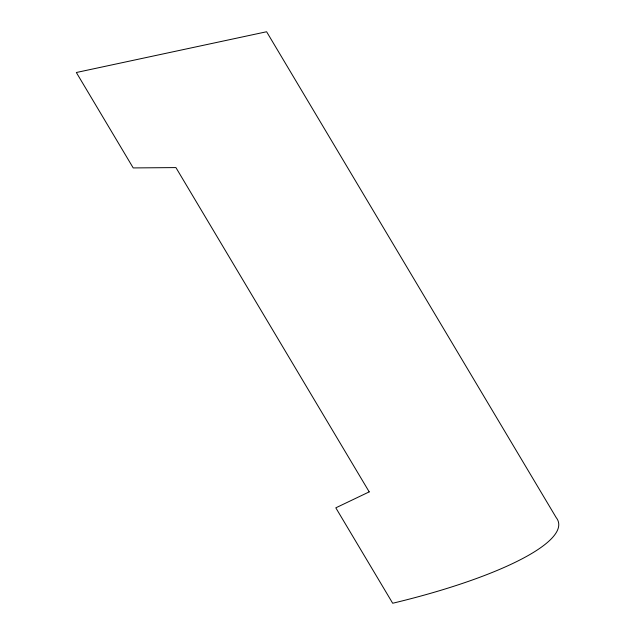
<?xml version="1.0" encoding="UTF-8"?>
<svg xmlns="http://www.w3.org/2000/svg" width="635" height="635" viewBox="0 0 635 635"><rect width="100%" height="100%" fill="white"/><g stroke="black" fill="none" stroke-linecap="round" stroke-linejoin="round"><path stroke-width="0.95" d="M369.213 491.879L335.812 507.833L392.684 603.25A218.543 48.046 -11.1 0 0 556.204 517.612L266.613 31.75L76.343 72.509L133.215 167.926L175.919 167.584L369.213 491.879"/></g></svg>
